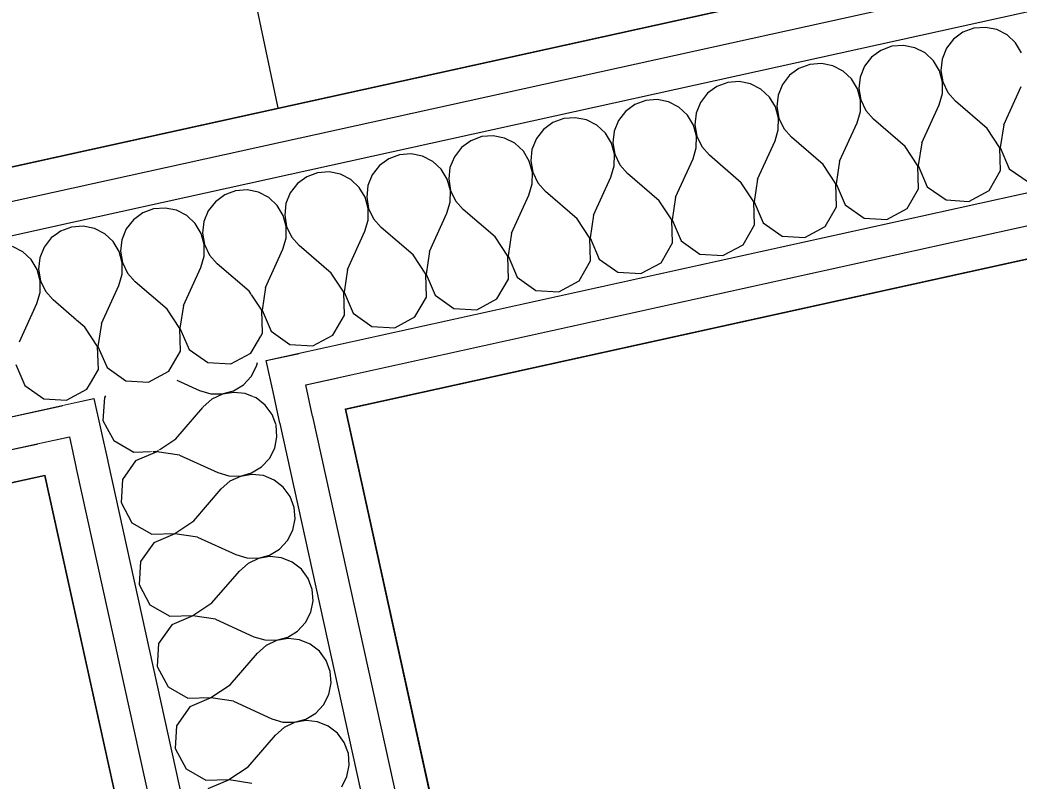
# Model space of a CAD drawing. Header units: millimetres. Extents: x 755110 to 820807, y -116979 to -66610.
# Drawn here: x 777502.2 to 777874.9, y -93704.8 to -93420.9 of the extents above; entities that cross this region are included whole.
import ezdxf

# ---------------------------------------------------------------- set-up
doc = ezdxf.new("R2010")
doc.units = ezdxf.units.MM
doc.header["$MEASUREMENT"] = 0
doc.linetypes.add('Wipeout_Contour', pattern=[1000, 0, -1000])
for name, color, linetype, lineweight in [('New_2D Drafting - General_Pen_No__1', 7, 'Continuous', 13), ('New_Dimensioning - General_Pen_No__1', 7, 'Continuous', 13), ('New_INT zoned_Pen_No__19', 255, 'Continuous', 0), ('New_Structural - Bearing_Pen_No__1', 7, 'Continuous', 13)]:
    doc.layers.add(name, color=color, linetype=linetype, lineweight=lineweight)
doc.layers.add('New_Dimensioning - General', color=7, linetype='Continuous')
doc.layers.add('New_Structural - Bearing', color=7, linetype='Continuous')
doc.styles.add('GENERATED_STYLE_1', font='')
doc.styles.get('GENERATED_STYLE_1').set_extended_font_data('Arial')
doc.dimstyles.new('GENERATED_STYLE__1', dxfattribs={"dimtxt": 200, "dimasz": 95, "dimexe": 0.18, "dimexo": 0.0625, "dimgap": 0, "dimtad": 1, "dimdec": 0, "dimzin": 0, "dimdsep": 46, "dimtxsty": 'GENERATED_STYLE_1', "dimblk": 'ARROWHEAD_2', "dimblk1": 'ARROWHEAD_2', "dimblk2": 'ARROWHEAD_2', "dimcen": 0.09, "dimse1": 1, "dimse2": 1, "dimclrd": 7, "dimclre": 7, "dimclrt": 7, "dimadec": 0, "dimazin": 0, "dimtfac": 1, "dimtdec": 4, "dimtmove": 0, "dimatfit": 3, "dimfxl": 0, "dimtolj": 1, "dimtzin": 0, "dimarcsym": 0})

# ---------------------------------------------------------------- blocks, each defined once
blk = doc.blocks.new('*X109')
at = {"layer": 'New_Structural - Bearing_Pen_No__1', "color": 7, "linetype": 'Continuous', "lineweight": 13}
for p, q in [((777516.22, -93500.5), (777513.92, -93502.19)), ((777513.92, -93502.19), (777511.26, -93505.6)), ((777503.25, -93507.37), (777499.4, -93505.39)), ((777506.4, -93510.32), (777503.25, -93507.37)), ((777511.26, -93505.6), (777509.63, -93509.61)), ((777508.63, -93514.02), (777506.4, -93510.32)), ((777509.63, -93509.61), (777509.17, -93513.9)), ((777509.77, -93518.19), (777508.63, -93514.02)), ((777509.17, -93513.9), (777509.89, -93518.17)), ((777509.72, -93522.51), (777509.77, -93518.19)), ((777509.89, -93518.17), (777511.75, -93522.07)), ((777508.49, -93526.66), (777509.72, -93522.51)), ((777511.75, -93522.07), (777514.61, -93525.31)), ((777502, -93540.92), (777508.49, -93526.66)), ((777523.34, -93532.83), (777514.61, -93525.31)), ((777500.72, -93549.39), (777504.09, -93557.26)), ((777527.17, -93558.65), (777528.52, -93556.32)), ((777504.09, -93557.26), (777511.09, -93562.19)), ((777519.63, -93562.7), (777527.17, -93558.65)), ((777511.09, -93562.19), (777519.63, -93562.7))]:
    blk.add_line(p, q, dxfattribs=at)
blk = doc.blocks.new('*X110')
at = {"layer": 'New_Structural - Bearing_Pen_No__1', "color": 7, "linetype": 'Continuous', "lineweight": 13}
for p, q in [((777578.6, -93486.16), (777575.12, -93488.71)), ((777580.3, -93485.53), (777578.6, -93486.16)), ((777575.12, -93488.71), (777572.46, -93492.12)), ((777548, -93492.9), (777544.52, -93495.45)), ((777552.06, -93491.4), (777548, -93492.9)), ((777556.37, -93491.06), (777552.06, -93491.4)), ((777560.6, -93491.91), (777556.37, -93491.06)), ((777564.45, -93493.89), (777560.6, -93491.91)), ((777572.46, -93492.12), (777570.83, -93496.13)), ((777544.52, -93495.45), (777541.86, -93498.86)), ((777567.6, -93496.84), (777564.45, -93493.89)), ((777569.83, -93500.54), (777567.6, -93496.84)), ((777570.83, -93496.13), (777570.37, -93500.43)), ((777517.4, -93499.64), (777516.22, -93500.5)), ((777521.46, -93498.14), (777517.4, -93499.64)), ((777525.77, -93497.8), (777521.46, -93498.14)), ((777530, -93498.65), (777525.77, -93497.8)), ((777533.85, -93500.63), (777530, -93498.65)), ((777537, -93503.58), (777533.85, -93500.63)), ((777541.86, -93498.86), (777540.23, -93502.87)), ((777570.97, -93504.71), (777569.83, -93500.54)), ((777570.37, -93500.43), (777571.09, -93504.69)), ((777539.23, -93507.28), (777537, -93503.58)), ((777540.23, -93502.87), (777539.77, -93507.16)), ((777570.92, -93509.04), (777570.97, -93504.71)), ((777571.09, -93504.69), (777572.95, -93508.59)), ((777540.37, -93511.45), (777539.23, -93507.28)), ((777539.77, -93507.16), (777540.49, -93511.43)), ((777572.95, -93508.59), (777575.81, -93511.83)), ((777540.32, -93515.78), (777540.37, -93511.45)), ((777540.49, -93511.43), (777542.35, -93515.33)), ((777569.69, -93513.18), (777570.92, -93509.04)), ((777587.68, -93522.05), (777575.81, -93511.83)), ((777539.09, -93519.92), (777540.32, -93515.78)), ((777542.35, -93515.33), (777545.21, -93518.57)), ((777563.2, -93527.44), (777569.69, -93513.18)), ((777557.08, -93528.79), (777545.21, -93518.57)), ((777532.6, -93534.18), (777539.09, -93519.92)), ((777588.68, -93523.56), (777587.68, -93522.05)), ((777561.8, -93535.94), (777557.08, -93528.79)), ((777563.2, -93527.44), (777561.92, -93535.91)), ((777526.48, -93535.53), (777523.34, -93532.83)), ((777532.6, -93534.18), (777531.32, -93542.65)), ((777531.2, -93542.67), (777526.48, -93535.53)), ((777562.06, -93544.49), (777561.8, -93535.94)), ((777561.92, -93535.91), (777565.29, -93543.78)), ((777588.37, -93545.17), (777592.04, -93538.82)), ((777531.46, -93551.23), (777531.2, -93542.67)), ((777531.32, -93542.65), (777534.69, -93550.52)), ((777557.77, -93551.91), (777562.06, -93544.49)), ((777565.29, -93543.78), (777572.29, -93548.71)), ((777580.83, -93549.23), (777588.37, -93545.17)), ((777572.29, -93548.71), (777580.83, -93549.23)), ((777528.52, -93556.32), (777531.46, -93551.23)), ((777534.69, -93550.52), (777541.69, -93555.45)), ((777550.23, -93555.97), (777557.77, -93551.91)), ((777541.69, -93555.45), (777550.23, -93555.97))]:
    blk.add_line(p, q, dxfattribs=at)
blk = doc.blocks.new('*X111')
at = {"layer": 'New_Structural - Bearing_Pen_No__1', "color": 7, "linetype": 'Continuous', "lineweight": 13}
for p, q in [((777854, -93425.51), (777850.52, -93428.06)), ((777858.06, -93424.01), (777854, -93425.51)), ((777862.37, -93423.67), (777858.06, -93424.01)), ((777866.6, -93424.52), (777862.37, -93423.67)), ((777870.45, -93426.5), (777866.6, -93424.52)), ((777873.6, -93429.45), (777870.45, -93426.5)), ((777850.52, -93428.06), (777847.86, -93431.47)), ((777875.83, -93433.15), (777873.6, -93429.45)), ((777823.4, -93432.25), (777819.92, -93434.8)), ((777827.46, -93430.74), (777823.4, -93432.25)), ((777831.77, -93430.41), (777827.46, -93430.74)), ((777836, -93431.26), (777831.77, -93430.41)), ((777839.85, -93433.24), (777836, -93431.26)), ((777843, -93436.19), (777839.85, -93433.24)), ((777847.86, -93431.47), (777846.23, -93435.48)), ((777796.86, -93437.48), (777792.8, -93438.99)), ((777801.17, -93437.15), (777796.86, -93437.48)), ((777805.4, -93438), (777801.17, -93437.15)), ((777819.92, -93434.8), (777817.26, -93438.21)), ((777845.23, -93439.89), (777843, -93436.19)), ((777846.23, -93435.48), (777845.77, -93439.77)), ((777792.8, -93438.99), (777789.32, -93441.54)), ((777809.25, -93439.97), (777805.4, -93438)), ((777812.4, -93442.93), (777809.25, -93439.97)), ((777817.26, -93438.21), (777815.63, -93442.22)), ((777846.37, -93444.06), (777845.23, -93439.89)), ((777845.77, -93439.77), (777846.49, -93444.04)), ((777766.26, -93444.22), (777762.2, -93445.73)), ((777770.57, -93443.88), (777766.26, -93444.22)), ((777774.8, -93444.74), (777770.57, -93443.88)), ((777778.65, -93446.71), (777774.8, -93444.74)), ((777786.66, -93444.95), (777785.03, -93448.96)), ((777789.32, -93441.54), (777786.66, -93444.95)), ((777814.63, -93446.63), (777812.4, -93442.93)), ((777815.63, -93442.22), (777815.17, -93446.51)), ((777846.32, -93448.38), (777846.37, -93444.06)), ((777846.49, -93444.04), (777848.35, -93447.94)), ((777758.72, -93448.28), (777756.06, -93451.69)), ((777762.2, -93445.73), (777758.72, -93448.28)), ((777781.8, -93449.67), (777778.65, -93446.71)), ((777785.03, -93448.96), (777784.57, -93453.25)), ((777815.77, -93450.8), (777814.63, -93446.63)), ((777815.17, -93446.51), (777815.89, -93450.77)), ((777845.09, -93452.53), (777846.32, -93448.38)), ((777848.35, -93447.94), (777851.21, -93451.18)), ((777869.2, -93460.05), (777875.69, -93445.79)), ((777731.6, -93452.46), (777728.12, -93455.02)), ((777735.66, -93450.96), (777731.6, -93452.46)), ((777739.97, -93450.62), (777735.66, -93450.96)), ((777744.2, -93451.48), (777739.97, -93450.62)), ((777748.05, -93453.45), (777744.2, -93451.48)), ((777756.06, -93451.69), (777754.43, -93455.69)), ((777784.03, -93453.37), (777781.8, -93449.67)), ((777815.72, -93455.12), (777815.77, -93450.8)), ((777815.89, -93450.77), (777817.75, -93454.68)), ((777838.6, -93466.79), (777845.09, -93452.53)), ((777863.08, -93461.4), (777851.21, -93451.18)), ((777728.12, -93455.02), (777725.46, -93458.43)), ((777751.2, -93456.41), (777748.05, -93453.45)), ((777753.43, -93460.11), (777751.2, -93456.41)), ((777754.43, -93455.69), (777753.97, -93459.99)), ((777785.17, -93457.54), (777784.03, -93453.37)), ((777784.57, -93453.25), (777785.29, -93457.51)), ((777814.49, -93459.27), (777815.72, -93455.12)), ((777817.75, -93454.68), (777820.61, -93457.92)), ((777701, -93459.2), (777697.52, -93461.76)), ((777705.06, -93457.7), (777701, -93459.2)), ((777709.37, -93457.36), (777705.06, -93457.7)), ((777713.6, -93458.21), (777709.37, -93457.36)), ((777717.45, -93460.19), (777713.6, -93458.21)), ((777725.46, -93458.43), (777723.83, -93462.43)), ((777754.57, -93464.28), (777753.43, -93460.11)), ((777753.97, -93459.99), (777754.69, -93464.25)), ((777785.12, -93461.86), (777785.17, -93457.54)), ((777785.29, -93457.51), (777787.15, -93461.41)), ((777808, -93473.53), (777814.49, -93459.27)), ((777832.48, -93468.14), (777820.61, -93457.92)), ((777869.2, -93460.05), (777867.92, -93468.52)), ((777697.52, -93461.76), (777694.86, -93465.17)), ((777720.6, -93463.14), (777717.45, -93460.19)), ((777722.83, -93466.85), (777720.6, -93463.14)), ((777723.83, -93462.43), (777723.37, -93466.73)), ((777783.89, -93466.01), (777785.12, -93461.86)), ((777787.15, -93461.41), (777790.01, -93464.66)), ((777867.8, -93468.55), (777863.08, -93461.4)), ((777670.4, -93465.94), (777666.92, -93468.5)), ((777674.46, -93464.44), (777670.4, -93465.94)), ((777678.77, -93464.1), (777674.46, -93464.44)), ((777683, -93464.95), (777678.77, -93464.1)), ((777686.85, -93466.93), (777683, -93464.95)), ((777690, -93469.88), (777686.85, -93466.93)), ((777694.86, -93465.17), (777693.23, -93469.17)), ((777723.97, -93471.02), (777722.83, -93466.85)), ((777723.37, -93466.73), (777724.09, -93470.99)), ((777754.52, -93468.6), (777754.57, -93464.28)), ((777754.69, -93464.25), (777756.55, -93468.15)), ((777777.4, -93480.27), (777783.89, -93466.01)), ((777801.88, -93474.88), (777790.01, -93464.66)), ((777838.6, -93466.79), (777837.32, -93475.26)), ((777643.86, -93471.18), (777639.8, -93472.68)), ((777648.17, -93470.84), (777643.86, -93471.18)), ((777652.4, -93471.69), (777648.17, -93470.84)), ((777666.92, -93468.5), (777664.26, -93471.91)), ((777692.23, -93473.59), (777690, -93469.88)), ((777693.23, -93469.17), (777692.77, -93473.47)), ((777723.92, -93475.34), (777723.97, -93471.02)), ((777724.09, -93470.99), (777725.95, -93474.89)), ((777753.29, -93472.75), (777754.52, -93468.6)), ((777756.55, -93468.15), (777759.41, -93471.4)), ((777837.2, -93475.28), (777832.48, -93468.14)), ((777868.06, -93477.1), (777867.8, -93468.55)), ((777867.92, -93468.52), (777871.29, -93476.39)), ((777639.8, -93472.68), (777636.32, -93475.24)), ((777656.25, -93473.67), (777652.4, -93471.69)), ((777659.4, -93476.62), (777656.25, -93473.67)), ((777664.26, -93471.91), (777662.63, -93475.91)), ((777693.37, -93477.76), (777692.23, -93473.59)), ((777692.77, -93473.47), (777693.49, -93477.73)), ((777725.95, -93474.89), (777728.81, -93478.14)), ((777746.8, -93487.01), (777753.29, -93472.75)), ((777771.28, -93481.62), (777759.41, -93471.4)), ((777806.6, -93482.02), (777801.88, -93474.88)), ((777808, -93473.53), (777806.72, -93482)), ((777613.26, -93477.92), (777609.2, -93479.42)), ((777617.57, -93477.58), (777613.26, -93477.92)), ((777621.8, -93478.43), (777617.57, -93477.58)), ((777625.65, -93480.41), (777621.8, -93478.43)), ((777633.66, -93478.64), (777632.03, -93482.65)), ((777636.32, -93475.24), (777633.66, -93478.64)), ((777661.63, -93480.33), (777659.4, -93476.62)), ((777662.63, -93475.91), (777662.17, -93480.21)), ((777693.32, -93482.08), (777693.37, -93477.76)), ((777693.49, -93477.73), (777695.35, -93481.63)), ((777722.69, -93479.49), (777723.92, -93475.34)), ((777740.68, -93488.36), (777728.81, -93478.14)), ((777837.46, -93483.84), (777837.2, -93475.28)), ((777837.32, -93475.26), (777840.69, -93483.13)), ((777863.78, -93484.52), (777868.06, -93477.1)), ((777871.29, -93476.39), (777878.29, -93481.32)), ((777605.72, -93481.97), (777603.06, -93485.38)), ((777609.2, -93479.42), (777605.72, -93481.97)), ((777628.8, -93483.36), (777625.65, -93480.41)), ((777662.77, -93484.5), (777661.63, -93480.33)), ((777662.17, -93480.21), (777662.89, -93484.47)), ((777692.09, -93486.22), (777693.32, -93482.08)), ((777695.35, -93481.63), (777698.21, -93484.88)), ((777716.2, -93493.75), (777722.69, -93479.49)), ((777776, -93488.76), (777771.28, -93481.62)), ((777777.4, -93480.27), (777776.12, -93488.74)), ((777806.86, -93490.58), (777806.6, -93482.02)), ((777806.72, -93482), (777810.09, -93489.87)), ((777582.66, -93484.66), (777580.3, -93485.53)), ((777586.97, -93484.32), (777582.66, -93484.66)), ((777591.2, -93485.17), (777586.97, -93484.32)), ((777595.05, -93487.15), (777591.2, -93485.17)), ((777603.06, -93485.38), (777601.43, -93489.39)), ((777631.03, -93487.06), (777628.8, -93483.36)), ((777632.03, -93482.65), (777631.57, -93486.95)), ((777662.72, -93488.82), (777662.77, -93484.5)), ((777662.89, -93484.47), (777664.75, -93488.37)), ((777685.6, -93500.49), (777692.09, -93486.22)), ((777710.08, -93495.09), (777698.21, -93484.88)), ((777833.18, -93491.26), (777837.46, -93483.84)), ((777840.69, -93483.13), (777847.69, -93488.06)), ((777856.23, -93488.58), (777863.78, -93484.52)), ((777598.2, -93490.1), (777595.05, -93487.15)), ((777601.43, -93489.39), (777600.97, -93493.69)), ((777632.17, -93491.24), (777631.03, -93487.06)), ((777631.57, -93486.95), (777632.29, -93491.21)), ((777661.49, -93492.96), (777662.72, -93488.82)), ((777664.75, -93488.37), (777667.61, -93491.62)), ((777745.4, -93495.5), (777740.68, -93488.36)), ((777746.8, -93487.01), (777745.52, -93495.47)), ((777776.26, -93497.32), (777776, -93488.76)), ((777776.12, -93488.74), (777779.49, -93496.61)), ((777810.09, -93489.87), (777817.09, -93494.8)), ((777847.69, -93488.06), (777856.23, -93488.58)), ((777600.43, -93493.8), (777598.2, -93490.1)), ((777600.97, -93493.69), (777601.69, -93497.95)), ((777632.12, -93495.56), (777632.17, -93491.24)), ((777632.29, -93491.21), (777634.15, -93495.11)), ((777655, -93507.23), (777661.49, -93492.96)), ((777679.48, -93501.83), (777667.61, -93491.62)), ((777802.57, -93498), (777806.86, -93490.58)), ((777825.63, -93495.31), (777833.18, -93491.26)), ((777601.57, -93497.98), (777600.43, -93493.8)), ((777630.89, -93499.7), (777632.12, -93495.56)), ((777634.15, -93495.11), (777637.01, -93498.35)), ((777714.8, -93502.24), (777710.08, -93495.09)), ((777716.2, -93493.75), (777714.92, -93502.21)), ((777745.66, -93504.06), (777745.4, -93495.5)), ((777745.52, -93495.47), (777748.89, -93503.35)), ((777771.97, -93504.74), (777776.26, -93497.32)), ((777779.49, -93496.61), (777786.49, -93501.54)), ((777817.09, -93494.8), (777825.63, -93495.31)), ((777601.52, -93502.3), (777601.57, -93497.98)), ((777601.69, -93497.95), (777603.55, -93501.85)), ((777624.4, -93513.96), (777630.89, -93499.7)), ((777648.88, -93508.57), (777637.01, -93498.35)), ((777685.6, -93500.49), (777684.32, -93508.95)), ((777795.03, -93502.05), (777802.57, -93498)), ((777600.29, -93506.44), (777601.52, -93502.3)), ((777603.55, -93501.85), (777606.41, -93505.09)), ((777684.2, -93508.98), (777679.48, -93501.83)), ((777715.06, -93510.8), (777714.8, -93502.24)), ((777714.92, -93502.21), (777718.29, -93510.09)), ((777741.37, -93511.47), (777745.66, -93504.06)), ((777748.89, -93503.35), (777755.89, -93508.28)), ((777764.43, -93508.79), (777771.97, -93504.74)), ((777786.49, -93501.54), (777795.03, -93502.05)), ((777593.8, -93520.7), (777600.29, -93506.44)), ((777618.28, -93515.31), (777606.41, -93505.09)), ((777653.6, -93515.72), (777648.88, -93508.57)), ((777655, -93507.23), (777653.72, -93515.69)), ((777755.89, -93508.28), (777764.43, -93508.79)), ((777684.46, -93517.54), (777684.2, -93508.98)), ((777684.32, -93508.95), (777687.69, -93516.83)), ((777710.77, -93518.21), (777715.06, -93510.8)), ((777718.29, -93510.09), (777725.29, -93515.02)), ((777733.83, -93515.53), (777741.37, -93511.47)), ((777623, -93522.46), (777618.28, -93515.31)), ((777624.4, -93513.96), (777623.12, -93522.43)), ((777653.86, -93524.28), (777653.6, -93515.72)), ((777653.72, -93515.69), (777657.09, -93523.57)), ((777725.29, -93515.02), (777733.83, -93515.53)), ((777680.17, -93524.95), (777684.46, -93517.54)), ((777687.69, -93516.83), (777694.69, -93521.76)), ((777703.23, -93522.27), (777710.77, -93518.21)), ((777593.8, -93520.7), (777592.52, -93529.17)), ((777623.26, -93531.02), (777623, -93522.46)), ((777623.12, -93522.43), (777626.49, -93530.3)), ((777694.69, -93521.76), (777703.23, -93522.27)), ((777592.4, -93529.2), (777588.68, -93523.56)), ((777649.57, -93531.69), (777653.86, -93524.28)), ((777657.09, -93523.57), (777664.09, -93528.5)), ((777672.63, -93529.01), (777680.17, -93524.95)), ((777592.66, -93537.76), (777592.4, -93529.2)), ((777592.52, -93529.17), (777595.89, -93537.04)), ((777626.49, -93530.3), (777633.49, -93535.24)), ((777664.09, -93528.5), (777672.63, -93529.01)), ((777618.97, -93538.43), (777623.26, -93531.02)), ((777642.03, -93535.75), (777649.57, -93531.69)), ((777592.04, -93538.82), (777592.66, -93537.76)), ((777595.89, -93537.04), (777602.89, -93541.97)), ((777633.49, -93535.24), (777642.03, -93535.75)), ((777602.89, -93541.97), (777611.43, -93542.49)), ((777611.43, -93542.49), (777618.97, -93538.43))]:
    blk.add_line(p, q, dxfattribs=at)
blk = doc.blocks.new('*X113')
at = {"layer": 'New_Structural - Bearing_Pen_No__1', "color": 7, "linetype": 'Continuous', "lineweight": 13}
for p, q in [((777597.66, -93571.8), (777597.62, -93571.71)), ((777551.37, -93581.89), (777551.91, -93581.88)), ((777553.79, -93581.46), (777554.03, -93581.31))]:
    blk.add_line(p, q, dxfattribs=at)
blk = doc.blocks.new('*X114')
at = {"layer": 'New_Structural - Bearing_Pen_No__1', "color": 7, "linetype": 'Continuous', "lineweight": 13}
for p, q in [((777590.3, -93561.9), (777588.92, -93561.34)), ((777593.71, -93564.55), (777590.3, -93561.9)), ((777560.37, -93577.12), (777570.45, -93565.4)), ((777596.26, -93568.04), (777593.71, -93564.55)), ((777597.62, -93571.71), (777596.26, -93568.04)), ((777534.8, -93573.26), (777537.25, -93577.81)), ((777537.25, -93577.81), (777544.67, -93582.1)), ((777554.03, -93581.31), (777560.37, -93577.12)), ((777544.67, -93582.1), (777551.37, -93581.89))]:
    blk.add_line(p, q, dxfattribs=at)
blk = doc.blocks.new('*X115')
at = {"layer": 'New_Structural - Bearing_Pen_No__1', "color": 7, "linetype": 'Continuous', "lineweight": 13}
for p, q in [((777590.51, -93550.04), (777590.79, -93548.64)), ((777588.53, -93553.89), (777590.51, -93550.04)), ((777560.73, -93555.26), (777569.24, -93559.13)), ((777581.88, -93559.27), (777585.58, -93557.04)), ((777585.58, -93557.04), (777588.53, -93553.89)), ((777569.24, -93559.13), (777573.38, -93560.36)), ((777573.38, -93560.36), (777577.71, -93560.41)), ((777577.73, -93560.53), (777573.83, -93562.39)), ((777577.71, -93560.41), (777581.88, -93559.27)), ((777582, -93559.81), (777577.73, -93560.53)), ((777586.29, -93560.27), (777582, -93559.81)), ((777588.92, -93561.34), (777586.29, -93560.27)), ((777533.71, -93561.73), (777533.19, -93570.27)), ((777534.14, -93561.11), (777533.71, -93561.73)), ((777573.83, -93562.39), (777570.59, -93565.25)), ((777570.45, -93565.4), (777570.59, -93565.25)), ((777533.19, -93570.27), (777534.8, -93573.26))]:
    blk.add_line(p, q, dxfattribs=at)
blk = doc.blocks.new('*X116')
at = {"layer": 'New_Structural - Bearing_Pen_No__1', "color": 7, "linetype": 'Continuous', "lineweight": 13}
for p, q in [((777597.76, -93572.1), (777597.66, -93571.8)), ((777598.1, -93576.4), (777597.76, -93572.1)), ((777597.25, -93580.64), (777598.1, -93576.4)), ((777553.25, -93581.96), (777545.38, -93585.33)), ((777551.91, -93581.88), (777553.22, -93581.84)), ((777553.22, -93581.84), (777553.79, -93581.46)), ((777561.72, -93583.24), (777553.25, -93581.96)), ((777595.27, -93584.49), (777597.25, -93580.64)), ((777545.38, -93585.33), (777540.45, -93592.33)), ((777561.72, -93583.24), (777575.98, -93589.73)), ((777592.32, -93587.64), (777595.27, -93584.49)), ((777575.98, -93589.73), (777580.12, -93590.96)), ((777584.45, -93591.01), (777588.62, -93589.87)), ((777588.73, -93590.41), (777584.47, -93591.13)), ((777588.62, -93589.87), (777592.32, -93587.64)), ((777593.03, -93590.87), (777588.73, -93590.41)), ((777540.45, -93592.33), (777539.93, -93600.87)), ((777580.57, -93592.99), (777577.33, -93595.85)), ((777580.12, -93590.96), (777584.45, -93591.01)), ((777584.47, -93591.13), (777580.57, -93592.99)), ((777597.04, -93592.5), (777593.03, -93590.87)), ((777600.45, -93595.15), (777597.04, -93592.5)), ((777567.11, -93607.72), (777577.33, -93595.85)), ((777603, -93598.64), (777600.45, -93595.15)), ((777539.93, -93600.87), (777543.99, -93608.41)), ((777604.5, -93602.7), (777603, -93598.64)), ((777604.84, -93607), (777604.5, -93602.7)), ((777543.99, -93608.41), (777551.41, -93612.7)), ((777559.96, -93612.44), (777567.11, -93607.72)), ((777603.99, -93611.24), (777604.84, -93607)), ((777551.41, -93612.7), (777559.96, -93612.44)), ((777559.99, -93612.56), (777552.12, -93615.93)), ((777568.46, -93613.84), (777559.99, -93612.56)), ((777602.01, -93615.09), (777603.99, -93611.24)), ((777552.12, -93615.93), (777547.19, -93622.93)), ((777568.46, -93613.84), (777582.72, -93620.33)), ((777599.06, -93618.24), (777602.01, -93615.09)), ((777582.72, -93620.33), (777586.86, -93621.56)), ((777595.36, -93620.47), (777599.06, -93618.24)), ((777547.19, -93622.93), (777546.67, -93631.47)), ((777587.31, -93623.59), (777584.07, -93626.45)), ((777586.86, -93621.56), (777591.19, -93621.61)), ((777591.21, -93621.73), (777587.31, -93623.59)), ((777591.19, -93621.61), (777595.36, -93620.47)), ((777595.47, -93621.01), (777591.21, -93621.73)), ((777599.77, -93621.47), (777595.47, -93621.01)), ((777603.78, -93623.1), (777599.77, -93621.47)), ((777607.19, -93625.75), (777603.78, -93623.1)), ((777573.85, -93638.32), (777584.07, -93626.45)), ((777609.74, -93629.24), (777607.19, -93625.75)), ((777546.67, -93631.47), (777550.73, -93639.01)), ((777611.24, -93633.3), (777609.74, -93629.24)), ((777611.58, -93637.6), (777611.24, -93633.3)), ((777550.73, -93639.01), (777558.14, -93643.3)), ((777566.7, -93643.04), (777573.85, -93638.32)), ((777610.73, -93641.84), (777611.58, -93637.6)), ((777608.75, -93645.69), (777610.73, -93641.84)), ((777558.14, -93643.3), (777566.7, -93643.04)), ((777566.73, -93643.16), (777558.86, -93646.53)), ((777575.2, -93644.44), (777566.73, -93643.16)), ((777575.2, -93644.44), (777589.46, -93650.93)), ((777605.8, -93648.84), (777608.75, -93645.69)), ((777558.86, -93646.53), (777553.93, -93653.53)), ((777602.1, -93651.07), (777605.8, -93648.84)), ((777553.93, -93653.53), (777553.41, -93662.07)), ((777589.46, -93650.93), (777593.6, -93652.16)), ((777593.6, -93652.16), (777597.92, -93652.21)), ((777597.95, -93652.33), (777594.05, -93654.19)), ((777597.92, -93652.21), (777602.1, -93651.07)), ((777602.21, -93651.61), (777597.95, -93652.33)), ((777606.51, -93652.07), (777602.21, -93651.61)), ((777610.52, -93653.7), (777606.51, -93652.07)), ((777613.92, -93656.35), (777610.52, -93653.7)), ((777580.59, -93668.92), (777590.81, -93657.05)), ((777594.05, -93654.19), (777590.81, -93657.05)), ((777616.48, -93659.84), (777613.92, -93656.35)), ((777617.98, -93663.9), (777616.48, -93659.84)), ((777553.41, -93662.07), (777557.47, -93669.61)), ((777618.32, -93668.2), (777617.98, -93663.9)), ((777617.47, -93672.44), (777618.32, -93668.2)), ((777557.47, -93669.61), (777564.88, -93673.9)), ((777573.44, -93673.64), (777580.59, -93668.92)), ((777615.49, -93676.29), (777617.47, -93672.44)), ((777564.88, -93673.9), (777573.44, -93673.64)), ((777573.47, -93673.76), (777565.59, -93677.13)), ((777581.94, -93675.04), (777573.47, -93673.76)), ((777581.94, -93675.04), (777596.2, -93681.53)), ((777612.54, -93679.44), (777615.49, -93676.29)), ((777565.59, -93677.13), (777560.66, -93684.13)), ((777608.83, -93681.67), (777612.54, -93679.44)), ((777596.2, -93681.53), (777600.34, -93682.76)), ((777600.34, -93682.76), (777604.66, -93682.81)), ((777604.69, -93682.93), (777600.79, -93684.79)), ((777604.66, -93682.81), (777608.83, -93681.67)), ((777608.95, -93682.21), (777604.69, -93682.93)), ((777613.25, -93682.67), (777608.95, -93682.21)), ((777617.25, -93684.3), (777613.25, -93682.67)), ((777560.66, -93684.13), (777560.15, -93692.67)), ((777600.79, -93684.79), (777597.54, -93687.65)), ((777620.66, -93686.96), (777617.25, -93684.3)), ((777623.22, -93690.44), (777620.66, -93686.96)), ((777587.33, -93699.52), (777597.54, -93687.65)), ((777624.72, -93694.5), (777623.22, -93690.44)), ((777560.15, -93692.67), (777564.21, -93700.21)), ((777625.06, -93698.8), (777624.72, -93694.5)), ((777564.21, -93700.21), (777571.62, -93704.5)), ((777580.18, -93704.24), (777587.33, -93699.52)), ((777624.21, -93703.04), (777625.06, -93698.8)), ((777571.62, -93704.5), (777580.18, -93704.24)), ((777580.21, -93704.36), (777572.33, -93707.73)), ((777588.67, -93705.64), (777580.21, -93704.36)), ((777622.23, -93706.89), (777624.21, -93703.04))]:
    blk.add_line(p, q, dxfattribs=at)
blk = doc.blocks.new('*D153')
at = {"layer": 'New_Dimensioning - General_Pen_No__1', "color": 7, "linetype": 'Continuous', "lineweight": 13}
for p, q in [((780487.23, -98283.87), (783351.92, -93825.05)), ((780454.15, -98219.73), (780520.31, -98348.01)), ((780566.11, -98334.55), (780408.36, -98233.2)), ((780228.86, -98686.03), (780487.23, -98283.87)), ((780195.78, -98621.88), (780261.94, -98750.17)), ((780307.73, -98736.7), (780149.98, -98635.35)), ((780195.82, -98737.45), (780228.86, -98686.03))]:
    blk.add_line(p, q, dxfattribs=at)
at = {"layer": 'New_Dimensioning - General_Pen_No__1', "color": 7, "lineweight": 13, "insert": (779929.57, -99077.87), "char_height": 200, "attachment_point": 7, "rotation": 57.2802, "style": 'GENERATED_STYLE_1'}
blk.add_mtext('\\A1;{\\pql;\\fArial|b0|i0|c0|p34;478}', dxfattribs=at)
blk = doc.blocks.new('ARROWHEAD_2')
at = {"color": 0, "linetype": 'Continuous', "lineweight": 0}
for p, q in [((-0.3781, -0.655), (0.3781, 0.655)), ((0, 0), (-1, 0))]:
    blk.add_line(p, q, dxfattribs=at)
blk = doc.blocks.new('*D154')
at = {"layer": 'New_Dimensioning - General_Pen_No__1', "color": 7, "linetype": 'Continuous', "lineweight": 13}
for p, q in [((783318.84, -93760.91), (783385, -93889.19)), ((780487.23, -98283.87), (783351.92, -93825.05)), ((780454.15, -98219.73), (780520.31, -98348.01))]:
    blk.add_line(p, q, dxfattribs=at)
at = {"layer": 'New_Dimensioning - General_Pen_No__1', "color": 7, "lineweight": 13, "char_height": 200, "attachment_point": 7, "rotation": 57.2802, "style": 'GENERATED_STYLE_1'}
for s, insert in [('\\A1;{\\pql;\\fArial|b0|i0|c0|p34;478}', (783052.63, -94216.89)), ('\\A1;{\\pql;\\fArial|b0|i0|c0|p34;5\xa0300}', (781701.09, -96320.52))]:
    blk.add_mtext(s, dxfattribs=dict(at, insert=insert))
blk = doc.blocks.new('*D155')
at = {"layer": 'New_Dimensioning - General_Pen_No__1', "color": 7, "linetype": 'Continuous', "lineweight": 13}
for p, q in [((783643.36, -93487.05), (783577.21, -93358.77)), ((783689.16, -93473.59), (783531.41, -93372.24)), ((783610.28, -93422.91), (783643.32, -93371.48)), ((783351.92, -93825.05), (783610.28, -93422.91)), ((783318.84, -93760.91), (783385, -93889.19)), ((783430.79, -93875.72), (783273.05, -93774.37)), ((780487.23, -98283.87), (783351.92, -93825.05))]:
    blk.add_line(p, q, dxfattribs=at)

msp = doc.modelspace()

# ---------------------------------------------------------------- linework, layer by layer
at = {"layer": 'New_INT zoned_Pen_No__19', "color": 255, "linetype": 'Continuous', "lineweight": 0, "flags": 128}
msp.add_lwpolyline([(777000.75, -92599.16), (777194.38, -93478.35), (777585.46, -93392.22), (777722.47, -94040.94), (777728.05, -94039.71), (781624.99, -93181.48), (781837.13, -92851.28), (778536.7, -90730.83), (777386.8, -92514.14)], close=True, dxfattribs=at)
msp.add_lwpolyline([(779311.39, -103623.46), (778011.26, -97719.93), (778196.81, -97679.06), (777508.56, -94553.95), (777323.01, -94594.81), (777225.15, -94150.46), (777616.23, -94064.34), (777498.26, -93528.67), (777107.18, -93614.8), (777117.61, -93662.16), (775754.99, -93962.26), (775625.94, -93376.3), (772122.23, -94147.92), (772251.28, -94733.88), (770878.01, -95036.32), (771895.32, -99655.62)], dxfattribs=at)

# ---------------------------------------------------------------- next in the draw order: wipeouts: each hides what was drawn before it
at = {"color": 254, "linetype": 'Wipeout_Contour', "lineweight": 0, "ltscale": 3132930.103275471}
msp.add_wipeout([(777623.72, -93565.96), (777623.62, -93565.98), (777623.64, -93566.08), (777623.74, -93566.06)], dxfattribs=at).dxf.layer = 'New_Structural - Bearing'
at = {"color": 254, "linetype": 'Wipeout_Contour', "lineweight": 0, "ltscale": 3131741.092845345}
msp.add_wipeout([(777511.41, -93590.7), (777120.82, -93676.72), (777120.84, -93676.81), (777511.43, -93590.79)], dxfattribs=at).dxf.layer = 'New_Structural - Bearing'

# ---------------------------------------------------------------- next in the draw order: wipeouts: each hides what was drawn before it
at = {"color": 254, "linetype": 'Wipeout_Contour', "lineweight": 0, "ltscale": 3133968.338395513}
msp.add_wipeout([(778160.69, -93447.7), (777623.72, -93565.96), (777623.74, -93566.06), (778160.72, -93447.8)], dxfattribs=at).dxf.layer = 'New_Structural - Bearing'
at = {"color": 254, "linetype": 'Wipeout_Contour', "lineweight": 0, "ltscale": 3132496.28578744}
msp.add_wipeout([(777511.51, -93590.67), (777511.41, -93590.7), (777511.43, -93590.79), (777511.53, -93590.77)], dxfattribs=at).dxf.layer = 'New_Structural - Bearing'

# ---------------------------------------------------------------- next in the draw order: wipeouts: each hides what was drawn before it
at = {"color": 254, "linetype": 'Wipeout_Contour', "lineweight": 0, "ltscale": 3132898.325976658}
msp.add_wipeout([(777621.04, -93554.26), (777608.83, -93556.95), (777611.41, -93568.67), (777623.62, -93565.98)], dxfattribs=at).dxf.layer = 'New_Structural - Bearing'
at = {"color": 254, "linetype": 'Wipeout_Contour', "lineweight": 0, "ltscale": 3131733.287875389}
msp.add_wipeout([(777508.93, -93578.95), (777118.24, -93665), (777120.82, -93676.72), (777511.51, -93590.67)], dxfattribs=at).dxf.layer = 'New_Structural - Bearing'

# ---------------------------------------------------------------- next in the draw order: wipeouts: each hides what was drawn before it
at = {"color": 254, "linetype": 'Wipeout_Contour', "lineweight": 0, "ltscale": 3133960.350342381}
msp.add_wipeout([(778158.21, -93435.96), (777621.04, -93554.26), (777623.62, -93565.98), (778160.79, -93447.68)], dxfattribs=at).dxf.layer = 'New_Structural - Bearing'
at = {"color": 254, "linetype": 'Wipeout_Contour', "lineweight": 0, "ltscale": 3132835.281030778}
msp.add_wipeout([(777606.25, -93545.23), (777594.04, -93547.92), (777596.63, -93559.64), (777608.83, -93556.95)], dxfattribs=at).dxf.layer = 'New_Structural - Bearing'
at = {"color": 254, "linetype": 'Wipeout_Contour', "lineweight": 0, "ltscale": 3132511.136279796}
msp.add_wipeout([(777520.65, -93576.37), (777508.93, -93578.95), (777511.51, -93590.67), (777523.23, -93588.09)], dxfattribs=at).dxf.layer = 'New_Structural - Bearing'

# ---------------------------------------------------------------- next in the draw order: wipeouts: each hides what was drawn before it
at = {"color": 254, "linetype": 'Wipeout_Contour', "lineweight": 0, "ltscale": 3133943.564511428}
msp.add_wipeout([(778167.35, -93421.66), (777606.25, -93545.23), (777608.83, -93556.95), (778169.93, -93433.38)], dxfattribs=at).dxf.layer = 'New_Structural - Bearing'
at = {"color": 254, "linetype": 'Wipeout_Contour', "lineweight": 0, "ltscale": 3131740.086473648}
msp.add_wipeout([(777518.07, -93564.65), (777115.66, -93653.28), (777118.24, -93665), (777520.65, -93576.37)], dxfattribs=at).dxf.layer = 'New_Structural - Bearing'

# ---------------------------------------------------------------- next in the draw order: wipeouts: each hides what was drawn before it
at = {"color": 254, "linetype": 'Wipeout_Contour', "lineweight": 0, "ltscale": 3132540.592511493}
msp.add_wipeout([(777529.78, -93562.07), (777518.07, -93564.65), (777520.65, -93576.37), (777532.37, -93573.79)], dxfattribs=at).dxf.layer = 'New_Structural - Bearing'

# ---------------------------------------------------------------- next in the draw order: wipeouts: each hides what was drawn before it
at = {"color": 254, "linetype": 'Wipeout_Contour', "lineweight": 0, "ltscale": 3133061.44950888}
msp.add_wipeout([(777096.11, -93564.5), (777096.13, -93564.6), (778248.21, -93310.88), (778248.19, -93310.78)], dxfattribs=at).dxf.layer = 'New_Structural - Bearing'

# ---------------------------------------------------------------- next in the draw order: wipeouts: each hides what was drawn before it
at = {"color": 254, "linetype": 'Wipeout_Contour', "lineweight": 0, "ltscale": 3133046.165625279}
msp.add_wipeout([(777096.13, -93564.6), (777098.82, -93576.81), (778238.7, -93325.77), (778236.01, -93313.57)], dxfattribs=at).dxf.layer = 'New_Structural - Bearing'

# ---------------------------------------------------------------- next in the draw order: wipeouts: each hides what was drawn before it
at = {"color": 254, "linetype": 'Wipeout_Contour', "lineweight": 0, "ltscale": 3133039.067590669}
msp.add_wipeout([(777098.82, -93576.81), (777101.5, -93589.02), (778229.18, -93340.67), (778226.49, -93328.46)], dxfattribs=at).dxf.layer = 'New_Structural - Bearing'

# ---------------------------------------------------------------- next in the draw order: linework, layer by layer
at = {"layer": 'New_Structural - Bearing_Pen_No__1', "color": 7, "linetype": 'Continuous', "lineweight": 13}
for p, q in [((777611.41, -93568.67), (777608.83, -93556.95)), ((777623.64, -93566.08), (777623.62, -93565.98))]:
    msp.add_line(p, q, dxfattribs=at)

# ---------------------------------------------------------------- next in the draw order: wipeouts: each hides what was drawn before it
at = {"color": 254, "linetype": 'Wipeout_Contour', "lineweight": 0, "ltscale": 3131711.351017322}
msp.add_wipeout([(777515.63, -93497.81), (777101.5, -93589.02), (777115.66, -93653.28), (777529.78, -93562.07)], dxfattribs=at).dxf.layer = 'New_Structural - Bearing'

# ---------------------------------------------------------------- next in the draw order: linework, layer by layer
at = {"layer": 'New_Structural - Bearing_Pen_No__1', "color": 7, "linetype": 'Continuous', "lineweight": 13}
for p, q in [((777118.24, -93665), (777520.65, -93576.37)), ((777520.65, -93576.37), (777523.23, -93588.09)), ((777120.82, -93676.72), (777511.51, -93590.67)), ((777511.51, -93590.67), (777511.53, -93590.77))]:
    msp.add_line(p, q, dxfattribs=at)
at = {"layer": 'New_Structural - Bearing_Pen_No__1', "color": 7, "linetype": 'Continuous', "lineweight": 13, "flags": 128}
msp.add_lwpolyline([(777120.84, -93676.81), (777511.43, -93590.79)], dxfattribs=at)

# ---------------------------------------------------------------- next in the draw order: block references
at = {"layer": 'New_Structural - Bearing', "color": 7, "lineweight": 35}
msp.add_blockref('*X109', (0, 0), dxfattribs=at)

# ---------------------------------------------------------------- next in the draw order: wipeouts: each hides what was drawn before it
at = {"color": 254, "linetype": 'Wipeout_Contour', "lineweight": 0, "ltscale": 3132636.090690571}
msp.add_wipeout([(777579.89, -93483.66), (777515.63, -93497.81), (777529.78, -93562.07), (777594.04, -93547.92)], dxfattribs=at).dxf.layer = 'New_Structural - Bearing'

# ---------------------------------------------------------------- next in the draw order: linework, layer by layer
at = {"layer": 'New_Structural - Bearing_Pen_No__1', "color": 7, "linetype": 'Continuous', "lineweight": 13}
for p, q in [((777515.63, -93497.81), (777101.5, -93589.02)), ((777115.66, -93653.28), (777529.78, -93562.07)), ((777529.78, -93562.07), (777532.37, -93573.79))]:
    msp.add_line(p, q, dxfattribs=at)

# ---------------------------------------------------------------- next in the draw order: block references
at = {"layer": 'New_Structural - Bearing', "color": 7, "lineweight": 35}
msp.add_blockref('*X110', (0, 0), dxfattribs=at)

# ---------------------------------------------------------------- next in the draw order: wipeouts: each hides what was drawn before it
at = {"color": 254, "linetype": 'Wipeout_Contour', "lineweight": 0, "ltscale": 3133891.269149096}
msp.add_wipeout([(778164.92, -93354.82), (777579.89, -93483.66), (777594.04, -93547.92), (778179.07, -93419.08)], dxfattribs=at).dxf.layer = 'New_Structural - Bearing'
at = {"color": 254, "linetype": 'Wipeout_Contour', "lineweight": 0, "ltscale": 3132519.128049308}
msp.add_wipeout([(777523.23, -93588.09), (777511.51, -93590.67), (777511.53, -93590.77), (777523.25, -93588.19)], dxfattribs=at).dxf.layer = 'New_Structural - Bearing'

# ---------------------------------------------------------------- next in the draw order: linework, layer by layer
at = {"layer": 'New_2D Drafting - General_Pen_No__1', "color": 7, "linetype": 'Continuous', "lineweight": 13}
msp.add_lwpolyline([(777599.01, -93453.75), (781254.07, -92648.79), (781332.34, -92526.96)], dxfattribs=at)
at = {"layer": 'New_Structural - Bearing_Pen_No__1', "color": 7, "linetype": 'Continuous', "lineweight": 13}
for p, q in [((778236.01, -93313.57), (777096.13, -93564.6)), ((778226.49, -93328.46), (777098.82, -93576.81)), ((778164.92, -93354.82), (777579.89, -93483.66)), ((777594.04, -93547.92), (778179.07, -93419.08)), ((777608.83, -93556.95), (778169.93, -93433.38)), ((777623.62, -93565.98), (778160.79, -93447.68)), ((777579.89, -93483.66), (777515.63, -93497.81)), ((777596.63, -93559.64), (777594.04, -93547.92))]:
    msp.add_line(p, q, dxfattribs=at)
at = {"layer": 'New_Structural - Bearing_Pen_No__1', "color": 7, "linetype": 'Continuous', "lineweight": 13, "flags": 128}
for points in [[(778248.29, -93310.76), (777096.11, -93564.5)], [(777623.74, -93566.06), (778160.72, -93447.8)]]:
    msp.add_lwpolyline(points, dxfattribs=at)

# ---------------------------------------------------------------- next in the draw order: block references
at = {"layer": 'New_Structural - Bearing', "color": 7, "lineweight": 35}
msp.add_blockref('*X111', (0, 0), dxfattribs=at)

# ---------------------------------------------------------------- next in the draw order: wipeouts: each hides what was drawn before it
at = {"color": 254, "linetype": 'Wipeout_Contour', "lineweight": 0, "ltscale": 3132564.435055322}
msp.add_wipeout([(777534.95, -93585.51), (777523.23, -93588.09), (777523.25, -93588.19), (777534.97, -93585.61)], dxfattribs=at).dxf.layer = 'New_Structural - Bearing'
at = {"color": 254, "linetype": 'Wipeout_Contour', "lineweight": 0, "ltscale": 3132801.743607514}
msp.add_wipeout([(777511.43, -93590.79), (777610.8, -94041.98), (777610.89, -94041.96), (777511.53, -93590.77)], dxfattribs=at).dxf.layer = 'New_Structural - Bearing'

# ---------------------------------------------------------------- next in the draw order: wipeouts: each hides what was drawn before it
at = {"color": 254, "linetype": 'Wipeout_Contour', "lineweight": 0, "ltscale": 3132711.306109368}
msp.add_wipeout([(777599.21, -93571.36), (777534.95, -93585.51), (777534.97, -93585.61), (777599.23, -93571.46)], dxfattribs=at).dxf.layer = 'New_Structural - Bearing'

# ---------------------------------------------------------------- next in the draw order: block references
at = {"layer": 'New_Structural - Bearing', "color": 7, "lineweight": 35}
msp.add_blockref('*X113', (0, 0), dxfattribs=at)

# ---------------------------------------------------------------- next in the draw order: wipeouts: each hides what was drawn before it
at = {"color": 254, "linetype": 'Wipeout_Contour', "lineweight": 0, "ltscale": 3132556.443401398}
msp.add_wipeout([(777532.37, -93573.79), (777520.65, -93576.37), (777523.23, -93588.09), (777534.95, -93585.51)], dxfattribs=at).dxf.layer = 'New_Structural - Bearing'

# ---------------------------------------------------------------- next in the draw order: wipeouts: each hides what was drawn before it
at = {"color": 254, "linetype": 'Wipeout_Contour', "lineweight": 0, "ltscale": 3132859.121331833}
msp.add_wipeout([(777611.41, -93568.67), (777599.21, -93571.36), (777599.23, -93571.46), (777611.44, -93568.77)], dxfattribs=at).dxf.layer = 'New_Structural - Bearing'
at = {"color": 254, "linetype": 'Wipeout_Contour', "lineweight": 0, "ltscale": 3132824.583651703}
msp.add_wipeout([(777511.53, -93590.77), (777610.89, -94041.96), (777622.61, -94039.38), (777523.25, -93588.19)], dxfattribs=at).dxf.layer = 'New_Structural - Bearing'

# ---------------------------------------------------------------- next in the draw order: linework, layer by layer
at = {"layer": 'New_Structural - Bearing_Pen_No__1', "color": 7, "linetype": 'Continuous', "lineweight": 13}
msp.add_line((777511.51, -93590.67), (777511.53, -93590.77), dxfattribs=at)

# ---------------------------------------------------------------- next in the draw order: wipeouts: each hides what was drawn before it
at = {"color": 254, "linetype": 'Wipeout_Contour', "lineweight": 0, "ltscale": 3132703.314833235}
msp.add_wipeout([(777596.63, -93559.64), (777532.37, -93573.79), (777534.95, -93585.51), (777599.21, -93571.36)], dxfattribs=at).dxf.layer = 'New_Structural - Bearing'
at = {"color": 254, "linetype": 'Wipeout_Contour', "lineweight": 0, "ltscale": 3132906.316758426}
msp.add_wipeout([(777623.62, -93565.98), (777611.41, -93568.67), (777611.44, -93568.77), (777623.64, -93566.08)], dxfattribs=at).dxf.layer = 'New_Structural - Bearing'

# ---------------------------------------------------------------- next in the draw order: block references
at = {"layer": 'New_Structural - Bearing', "color": 7, "lineweight": 35}
msp.add_blockref('*X114', (0, 0), dxfattribs=at)

# ---------------------------------------------------------------- next in the draw order: wipeouts: each hides what was drawn before it
at = {"color": 254, "linetype": 'Wipeout_Contour', "lineweight": 0, "ltscale": 3132869.886240703}
msp.add_wipeout([(777523.25, -93588.19), (777622.61, -94039.38), (777634.33, -94036.8), (777534.97, -93585.61)], dxfattribs=at).dxf.layer = 'New_Structural - Bearing'

# ---------------------------------------------------------------- next in the draw order: linework, layer by layer
at = {"layer": 'New_Structural - Bearing_Pen_No__1', "color": 7, "linetype": 'Continuous', "lineweight": 13}
for p, q in [((777520.65, -93576.37), (777523.23, -93588.09)), ((777523.23, -93588.09), (777523.25, -93588.19))]:
    msp.add_line(p, q, dxfattribs=at)

# ---------------------------------------------------------------- next in the draw order: wipeouts: each hides what was drawn before it
at = {"color": 254, "linetype": 'Wipeout_Contour', "lineweight": 0, "ltscale": 3132851.130429685}
msp.add_wipeout([(777608.83, -93556.95), (777596.63, -93559.64), (777599.21, -93571.36), (777611.41, -93568.67)], dxfattribs=at).dxf.layer = 'New_Structural - Bearing'
at = {"color": 254, "linetype": 'Wipeout_Contour', "lineweight": 0, "ltscale": 3133235.518806981}
msp.add_wipeout([(777723.11, -94017.25), (777623.74, -93566.06), (777623.64, -93566.08), (777723.01, -94017.27)], dxfattribs=at).dxf.layer = 'New_Structural - Bearing'

# ---------------------------------------------------------------- next in the draw order: wipeouts: each hides what was drawn before it
at = {"color": 254, "linetype": 'Wipeout_Contour', "lineweight": 0, "ltscale": 3132687.464686451}
msp.add_wipeout([(777594.04, -93547.92), (777529.78, -93562.07), (777532.37, -93573.79), (777596.63, -93559.64)], dxfattribs=at).dxf.layer = 'New_Structural - Bearing'
at = {"color": 254, "linetype": 'Wipeout_Contour', "lineweight": 0, "ltscale": 3133211.734617976}
msp.add_wipeout([(777723.01, -94017.27), (777623.64, -93566.08), (777611.44, -93568.77), (777710.8, -94019.96)], dxfattribs=at).dxf.layer = 'New_Structural - Bearing'

# ---------------------------------------------------------------- next in the draw order: linework, layer by layer
at = {"layer": 'New_Structural - Bearing_Pen_No__1', "color": 7, "linetype": 'Continuous', "lineweight": 13}
for p, q in [((777596.63, -93559.64), (777594.04, -93547.92)), ((777529.78, -93562.07), (777532.37, -93573.79)), ((777623.64, -93566.08), (777623.62, -93565.98))]:
    msp.add_line(p, q, dxfattribs=at)

# ---------------------------------------------------------------- next in the draw order: block references
at = {"layer": 'New_Structural - Bearing', "color": 7, "lineweight": 35}
msp.add_blockref('*X115', (0, 0), dxfattribs=at)

# ---------------------------------------------------------------- next in the draw order: wipeouts: each hides what was drawn before it
at = {"color": 254, "linetype": 'Wipeout_Contour', "lineweight": 0, "ltscale": 3133164.543791499}
msp.add_wipeout([(777710.8, -94019.96), (777611.44, -93568.77), (777599.23, -93571.46), (777698.59, -94022.65)], dxfattribs=at).dxf.layer = 'New_Structural - Bearing'

# ---------------------------------------------------------------- next in the draw order: linework, layer by layer
at = {"layer": 'New_Structural - Bearing_Pen_No__1', "color": 7, "linetype": 'Continuous', "lineweight": 13}
for p, q in [((777611.41, -93568.67), (777608.83, -93556.95)), ((777611.44, -93568.77), (777611.41, -93568.67))]:
    msp.add_line(p, q, dxfattribs=at)

# ---------------------------------------------------------------- next in the draw order: wipeouts: each hides what was drawn before it
at = {"color": 254, "linetype": 'Wipeout_Contour', "lineweight": 0, "ltscale": 3133016.743006097}
msp.add_wipeout([(777534.97, -93585.61), (777634.33, -94036.8), (777698.59, -94022.65), (777599.23, -93571.46)], dxfattribs=at).dxf.layer = 'New_Structural - Bearing'

# ---------------------------------------------------------------- next in the draw order: linework, layer by layer
at = {"layer": 'New_Structural - Bearing_Pen_No__1', "color": 7, "linetype": 'Continuous', "lineweight": 13}
for p, q in [((777599.21, -93571.36), (777596.63, -93559.64)), ((777723.01, -94017.27), (777623.64, -93566.08)), ((777599.23, -93571.46), (777599.21, -93571.36)), ((777698.59, -94022.65), (777599.23, -93571.46)), ((777710.8, -94019.96), (777611.44, -93568.77)), ((777532.37, -93573.79), (777534.95, -93585.51)), ((777534.95, -93585.51), (777534.97, -93585.61)), ((777534.97, -93585.61), (777634.33, -94036.8)), ((777523.25, -93588.19), (777622.61, -94039.38)), ((777511.53, -93590.77), (777610.89, -94041.96))]:
    msp.add_line(p, q, dxfattribs=at)
at = {"layer": 'New_Structural - Bearing_Pen_No__1', "color": 7, "linetype": 'Continuous', "lineweight": 13, "flags": 128}
for points in [[(777723.11, -94017.25), (777623.74, -93566.06)], [(777511.43, -93590.79), (777610.8, -94041.98)]]:
    msp.add_lwpolyline(points, dxfattribs=at)

# ---------------------------------------------------------------- next in the draw order: block references
at = {"layer": 'New_Structural - Bearing', "color": 7, "lineweight": 35}
msp.add_blockref('*X116', (0, 0), dxfattribs=at)

# ---------------------------------------------------------------- next in the draw order: dimensions: what is measured, and where the dimension line sits
at = {"layer": 'New_Dimensioning - General', "color": 7, "linetype": 'Continuous', "lineweight": 13}
for base, p1, p2, picture, middle in [((783610.28, -93422.91), (762165.83, -80213.49), (762022.04, -79552.98), '*D155', (783092.12, -93970.42)), ((783351.92, -93825.05), (763105.28, -87116.38), (762165.83, -80213.49), '*D154', (781802.65, -95977.45)), ((780487.23, -98283.87), (762846.92, -87518.55), (763105.28, -87116.38), '*D153', (779969.06, -98831.4))]:
    dim = msp.add_linear_dim(base=base, p1=p1, p2=p2, angle=57.2802, dimstyle='GENERATED_STYLE__1', dxfattribs=at)
    dim.commit()
    dim.dimension.update_dxf_attribs({"geometry": picture, "text_midpoint": middle, "dimtype": 160, "text_rotation": 57.2802})

doc.saveas('drawing.dxf')
